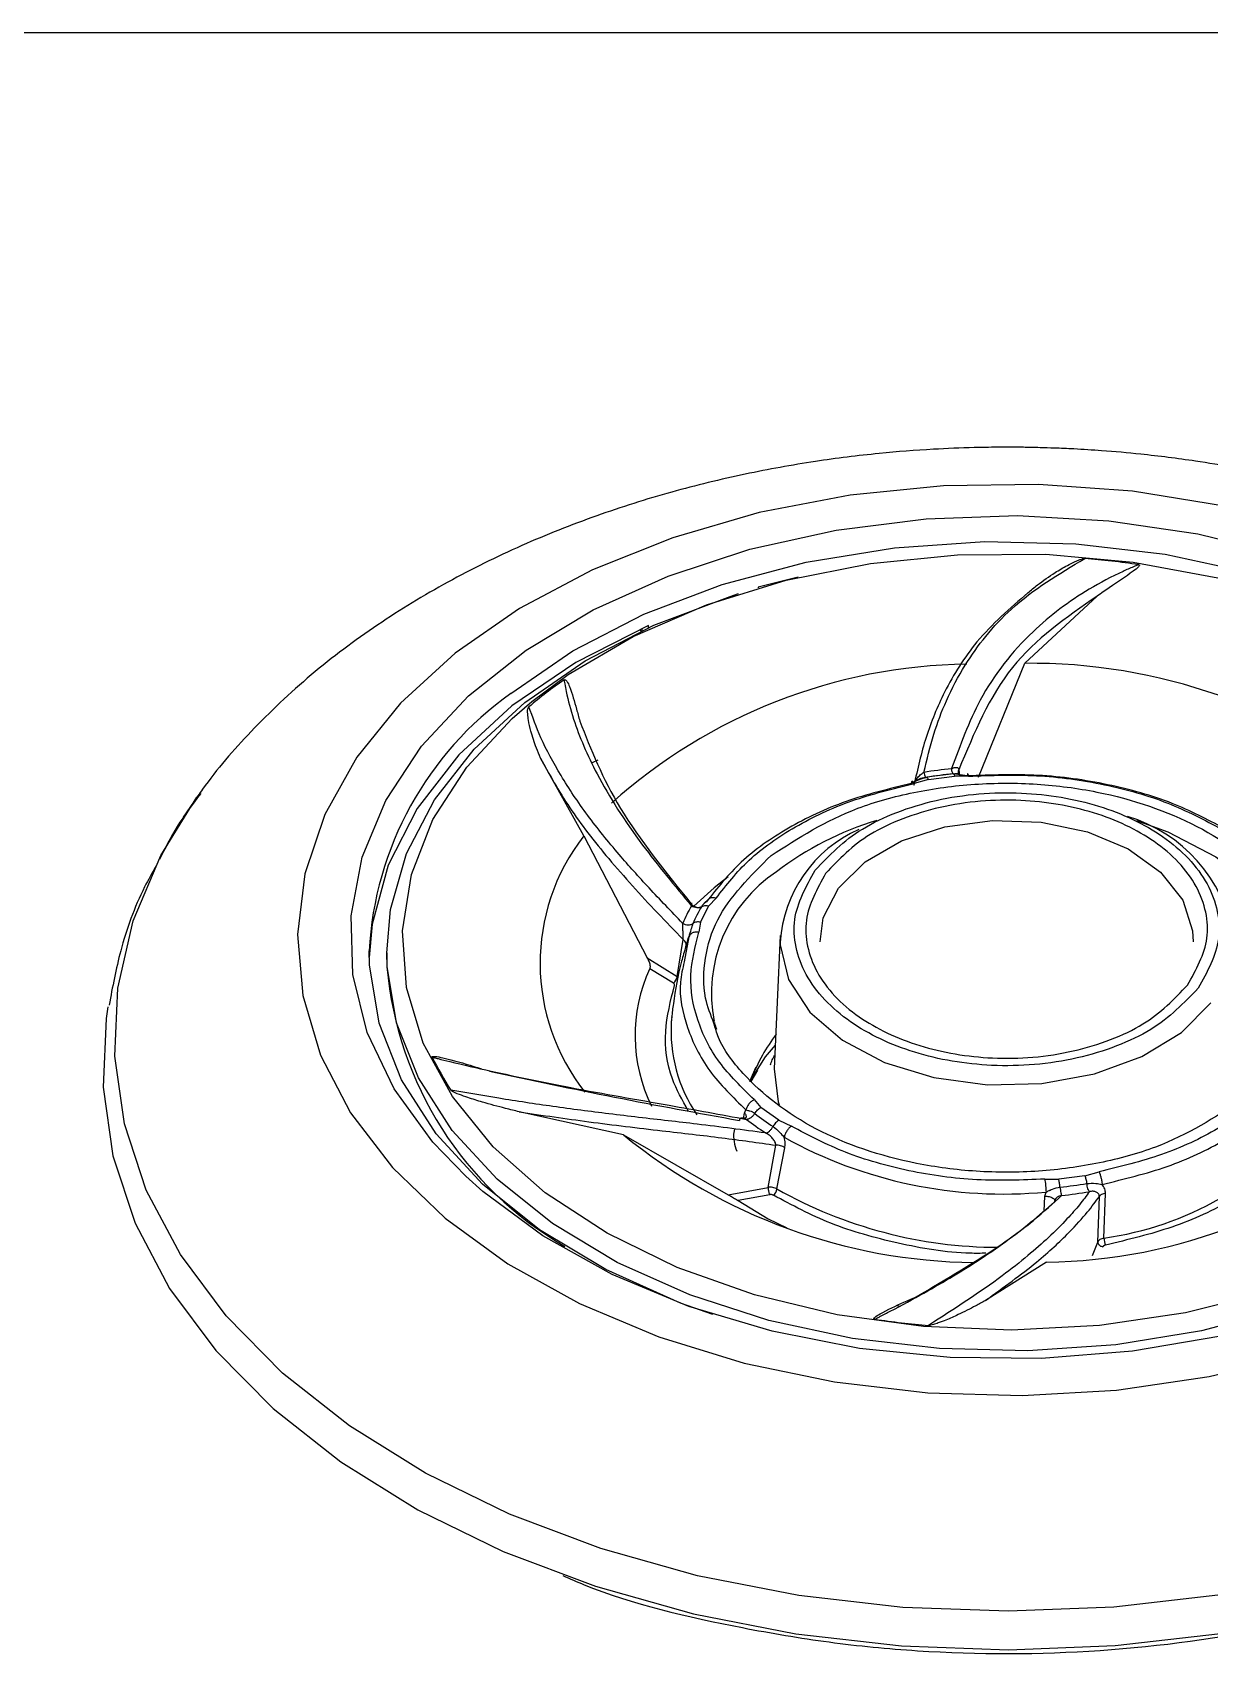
# Model space of a CAD drawing. Header units: inches. Extents: x 0 to 84, y -22 to 124.
# Drawn here: x 42.853 to 44.154, y 38.037 to 39.831 of the extents above; entities that cross this region are included whole.
import ezdxf

# ---------------------------------------------------------------- set-up
doc = ezdxf.new("R2010")
doc.units = ezdxf.units.IN
doc.header["$MEASUREMENT"] = 0
doc.layers.add('1', color=4, linetype='Continuous')
doc.layers.add('BDIM_CYAN', color=4, linetype='Continuous')

# ---------------------------------------------------------------- blocks, each defined once
blk = doc.blocks.new('2020 RELAY')
at = {"layer": '1', "color": 3, "linetype": 'Continuous', "lineweight": 25}
blk.add_line((40.5311, 39.3306), (54.9875, 39.3306), dxfattribs=at)
at = {"layer": 'BDIM_CYAN'}
for p, q in [((43.6993, 38.7282), (43.655, 38.7173)), ((43.655, 38.7173), (43.655, 38.7166)), ((43.6624, 38.7187), (43.662, 38.7192)), ((44.0296, 38.7072), (43.9497, 38.6331)), ((43.5339, 38.6724), (43.5339, 38.6749)), ((43.5239, 38.6705), (43.5256, 38.6686)), ((43.5264, 38.6716), (43.5264, 38.6689)), ((43.8985, 38.5071), (43.9497, 38.6331)), ((43.4621, 38.4422), (43.4143, 38.5282)), ((43.4777, 38.5258), (43.4714, 38.5228)), ((43.8768, 38.5153), (43.8774, 38.5087)), ((43.8433, 38.5044), (43.8275, 38.4999)), ((43.8713, 38.5109), (43.8415, 38.5069)), ((43.8433, 38.5044), (43.8722, 38.5083)), ((43.8862, 38.5085), (43.8707, 38.5108)), ((43.8876, 38.5081), (43.8722, 38.5083)), ((43.0356, 38.4863), (43.0192, 38.4628)), ((43.4621, 38.4422), (43.5323, 38.3072)), ((43.5999, 38.3721), (43.595, 38.3672)), ((43.6085, 38.3732), (43.6005, 38.3648)), ((43.5913, 38.3467), (43.6005, 38.3648)), ((43.5913, 38.3467), (43.5895, 38.3357)), ((43.5653, 38.2866), (43.5721, 38.3275)), ((43.5783, 38.3305), (43.5732, 38.3028)), ((43.5771, 38.3269), (43.5751, 38.3198)), ((43.6793, 38.332), (43.6725, 38.1845)), ((43.2446, 38.313), (43.2446, 38.2971)), ((43.5323, 38.3072), (43.5653, 38.2866)), ((43.5613, 38.2792), (43.5351, 38.2953)), ((43.5596, 38.2435), (43.559, 38.2377)), ((43.6473, 38.1706), (43.6547, 38.1829)), ((43.5062, 38.1115), (43.3909, 38.137)), ((43.6386, 38.1298), (43.6398, 38.1357)), ((43.6398, 38.1357), (43.6415, 38.1391)), ((43.6506, 38.1505), (43.6581, 38.1418)), ((43.6778, 38.1277), (43.6581, 38.1418)), ((43.6778, 38.1277), (43.6917, 38.1212)), ((43.5062, 38.1115), (43.6217, 38.0454)), ((43.666, 38.0535), (43.6746, 38.1001)), ((43.6758, 38.0517), (43.6844, 38.0972)), ((44.0161, 38.0663), (43.9872, 38.0624)), ((44.0161, 38.0663), (44.0318, 38.0708)), ((43.6217, 38.0454), (43.666, 38.0535)), ((43.6678, 38.0454), (43.633, 38.0388)), ((43.9718, 38.0626), (43.9872, 38.0624)), ((43.972, 38.0438), (43.9732, 38.0483)), ((44.0372, 37.9974), (44.0389, 38.0467)), ((43.971, 38.0273), (43.972, 38.0438)), ((44.0304, 37.993), (44.0322, 38.0435)), ((44.0245, 37.978), (44.0304, 37.993)), ((43.9738, 37.9707), (43.9062, 37.9284)), ((43.8087, 37.9228), (43.8116, 37.9222))]:
    blk.add_line(p, q, dxfattribs=at)
at = {"layer": 'BDIM_CYAN', "flags": 128}
for points in [[(43.3199, 38.6441), (43.2596, 38.589), (43.2114, 38.5293), (43.1759, 38.4659), (43.1539, 38.4001), (43.1457, 38.333), (43.1515, 38.2657), (43.1712, 38.1996), (43.2044, 38.1358), (43.2506, 38.0754), (43.3089, 38.0194), (43.3783, 37.969), (43.4575, 37.9249), (43.5451, 37.8881), (43.6396, 37.859), (43.7393, 37.8384), (43.8424, 37.8264), (43.947, 37.8234), (44.0513, 37.8294), (44.1535, 37.8442), (44.2516, 37.8677)], [(44.1704, 38.8069), (44.0688, 38.8232), (43.9648, 38.8307), (43.86, 38.8292), (43.7566, 38.8188), (43.6562, 38.7996), (43.5607, 38.7719), (43.4718, 38.7364), (43.391, 38.6935), (43.3199, 38.6441)], [(43.3317, 38.0658), (43.2954, 38.1034), (43.2525, 38.1624), (43.2228, 38.2246), (43.2069, 38.2889), (43.2051, 38.3539), (43.2173, 38.4185), (43.2434, 38.4814), (43.2829, 38.5413), (43.3349, 38.5971), (43.3986, 38.6477), (43.4725, 38.6921), (43.5554, 38.7295), (43.6456, 38.7591), (43.7412, 38.7803), (43.8406, 38.7928), (43.9417, 38.7963), (44.0425, 38.7907), (44.1412, 38.7761), (44.2357, 38.7528)], [(43.3816, 38.5996), (43.4502, 38.6469), (43.5286, 38.6874), (43.6152, 38.7202), (43.7081, 38.7449), (43.8056, 38.7608), (43.9056, 38.7676), (44.006, 38.7652), (44.105, 38.7536), (44.2003, 38.7331), (44.2902, 38.7041), (44.3727, 38.6672), (44.4462, 38.6231), (44.5091, 38.5727), (44.5603, 38.5171), (44.5987, 38.4573), (44.6234, 38.3947), (44.634, 38.3304), (44.6344, 38.3148)], [(43.4047, 38.5908), (43.4448, 38.6206), (43.5169, 38.6628), (43.5978, 38.6978), (43.6858, 38.7249), (43.779, 38.7435), (43.8754, 38.7531), (43.973, 38.7536), (44.0696, 38.745), (44.1632, 38.7275), (44.2519, 38.7013), (44.3337, 38.6671), (44.4069, 38.6257), (44.4494, 38.595)], [(43.2446, 38.3129), (43.2487, 38.3607), (43.2662, 38.4225), (43.2972, 38.4821), (43.341, 38.5382), (43.3969, 38.5898), (43.4636, 38.6357), (43.5398, 38.6751), (43.6239, 38.707), (43.6332, 38.71)], [(43.5339, 38.6749), (43.4533, 38.6339), (43.3828, 38.5858), (43.3239, 38.5316), (43.278, 38.4725), (43.2459, 38.4097), (43.2284, 38.3446), (43.225, 38.3075)], [(44.4468, 38.053), (44.3797, 38.0075), (44.303, 37.9688), (44.2183, 37.9376), (44.1275, 37.9148), (44.0324, 37.9006), (43.9352, 37.8955), (43.8378, 37.8996), (43.7425, 37.9127), (43.6511, 37.9346), (43.5656, 37.9649), (43.4879, 38.0028), (43.4196, 38.0476), (43.3622, 38.0983), (43.3169, 38.1538), (43.2846, 38.213), (43.2661, 38.2745), (43.2617, 38.3372), (43.2716, 38.3996), (43.2955, 38.4604), (43.3329, 38.5183), (43.383, 38.5721), (43.4047, 38.5908)], [(44.1632, 37.6027), (44.0482, 37.5893), (43.9316, 37.5847), (43.8149, 37.589), (43.6998, 37.6021), (43.588, 37.6239), (43.4809, 37.6541), (43.3802, 37.6922), (43.2871, 37.7376), (43.2031, 37.7899), (43.1293, 37.8481), (43.0668, 37.9115), (43.0163, 37.9793), (42.9786, 38.0504), (42.9544, 38.1239), (42.9438, 38.1987), (42.947, 38.2738), (42.964, 38.3481), (42.9946, 38.4206), (43.0343, 38.4848)], [(43.7438, 38.3845), (43.7732, 38.4134), (43.8133, 38.4365), (43.8613, 38.4522), (43.914, 38.4593), (43.9678, 38.4574), (44.0189, 38.4466), (44.064, 38.4277), (44.0999, 38.4019), (44.1243, 38.371), (44.1353, 38.3372), (44.1359, 38.3251)], [(44.0732, 38.4593), (44.1077, 38.4468), (44.1609, 38.4191), (44.204, 38.385), (44.2351, 38.3458), (44.2529, 38.3033), (44.2565, 38.2594), (44.2527, 38.2366)], [(43.622, 38.3967), (43.6064, 38.3847), (43.584, 38.3645)], [(43.7235, 38.3251), (43.727, 38.3516), (43.7438, 38.3845)], [(43.6047, 37.9129), (43.5692, 37.9256), (43.4867, 37.9626), (43.4132, 38.0067), (43.3502, 38.0571), (43.299, 38.1127), (43.2607, 38.1725), (43.236, 38.2351), (43.2254, 38.2994), (43.225, 38.3149)], [(43.6792, 38.3246), (43.6793, 38.3216), (43.6887, 38.2832), (43.7121, 38.2474), (43.7482, 38.2163), (43.7948, 38.1916), (43.8493, 38.1748), (43.9084, 38.1669), (43.9687, 38.1682), (44.0268, 38.1789), (44.0793, 38.1981), (44.123, 38.2249), (44.1555, 38.2576)], [(44.6147, 38.3131), (44.6107, 38.2653), (44.5932, 38.2035), (44.5622, 38.1439), (44.5183, 38.0878), (44.4624, 38.0362), (44.3957, 37.9903), (44.3195, 37.9509), (44.2354, 37.9189), (44.1451, 37.895), (44.0503, 37.8795), (43.9531, 37.8729), (43.8555, 37.8753), (43.7593, 37.8865), (43.6666, 37.9064), (43.5793, 37.9346), (43.4991, 37.9705), (43.4276, 38.0134), (43.3664, 38.0624), (43.3166, 38.1165), (43.2794, 38.1745), (43.2553, 38.2354), (43.245, 38.2979), (43.2446, 38.3129)], [(42.9362, 38.2532), (42.9343, 38.2402), (42.931, 38.1641), (42.9417, 38.0883), (42.9663, 38.0139), (43.0044, 37.9418), (43.0556, 37.8732), (43.1189, 37.8089), (43.1937, 37.7499), (43.2788, 37.697), (43.3731, 37.651), (43.4751, 37.6124), (43.5835, 37.5819), (43.6968, 37.5598), (43.8134, 37.5465), (43.9316, 37.5421), (44.0497, 37.5467), (44.1662, 37.5603)], [(43.6737, 38.2107), (43.6628, 38.1979), (43.6457, 38.171)], [(43.6457, 38.1704), (43.6461, 38.1715), (43.6528, 38.1869)], [(43.6725, 38.1845), (43.6772, 38.1481), (43.6782, 38.1448)], [(44.4545, 38.0079), (44.425, 37.9891), (44.3464, 37.9481), (44.2597, 37.9146), (44.1665, 37.8891), (44.0688, 37.8722), (43.9683, 37.8642), (43.8671, 37.8653), (43.7671, 37.8754), (43.6703, 37.8944), (43.5785, 37.9218), (43.4935, 37.9572), (43.4171, 37.9998), (43.3506, 38.0489), (43.3317, 38.0658)], [(43.633, 38.0388), (43.6662, 38.0188), (43.6865, 38.0086)]]:
    blk.add_lwpolyline(points, dxfattribs=at)
at = {"layer": 'BDIM_CYAN'}
for centre, radius, start, end in [((43.9317, 37.7454), 1.007, 81.7908, 85.198), ((43.8947, 38.0304), 0.6018, 90.8641, 131.8872), ((43.9562, 38.0065), 0.6265, 50.6869, 90.594), ((43.7548, 38.1631), 0.5502, 124.8457, 129.9438), ((43.5975, 38.2954), 0.3731, 125.3631, 177.0099), ((43.9278, 37.9621), 0.5575, 96.0758, 99.2497), ((43.9279, 37.9739), 0.54, 96.0757, 99.2497), ((43.8901, 38.1194), 0.3554, 106.9963, 127.211), ((44.016, 38.3039), 0.1665, 9.7353, 73.4885), ((43.6439, 38.3013), 0.23, 142.2349, 218.3044), ((43.8265, 38.3146), 0.1476, 114.1201, 176.1009), ((43.7643, 38.2685), 0.1609, 123.649, 191.2929), ((43.7425, 38.2703), 0.1868, 149.65, 156.2311), ((43.5899, 38.3754), 0.0124, 226.6497, 275.3664), ((43.7484, 38.2723), 0.1809, 149.65, 156.2311), ((43.6402, 38.332), 0.3972, 185.0454, 239.9725), ((43.6958, 38.2215), 0.1769, 155.3335, 206.2641), ((43.5552, 38.2872), 0.0101, 307.3819, 356.287), ((43.7247, 38.2269), 0.1661, 176.2586, 214.1453), ((43.6056, 38.3489), 0.3459, 205.9659, 212.9138), ((43.8422, 38.3797), 0.3103, 232.0118, 236.6041), ((43.8394, 38.3812), 0.3204, 232.0118, 236.6041), ((43.9647, 38.5724), 0.6018, 270.8641, 311.8872), ((43.9864, 38.3567), 0.3629, 278.0409, 321.1115), ((43.9009, 38.5924), 0.6221, 230.6228, 269.2994), ((43.926, 38.5448), 0.4987, 240.9449, 275.4239), ((43.6658, 38.0529), 0.01, 306.2397, 353.1741), ((43.9218, 38.4889), 0.5017, 240.6303, 269.8451), ((43.9315, 38.5907), 0.54, 276.0757, 279.2497), ((43.9315, 38.5989), 0.5575, 276.0758, 279.2497), ((44.0595, 37.9982), 0.0223, 182.1591, 202.64), ((43.9276, 38.9043), 1.007, 261.7908, 265.198)]:
    blk.add_arc(centre, radius, start, end, dxfattribs=at)
for points, knots in [([(43.9297, 38.8719), (43.9262, 38.8719), (43.9142, 38.8719), (43.8872, 38.8714), (43.8437, 38.8697), (43.785, 38.8651), (43.7154, 38.8564), (43.6386, 38.8425), (43.5576, 38.8228), (43.4748, 38.7966), (43.3918, 38.7636), (43.3106, 38.7235), (43.2323, 38.6758), (43.159, 38.6208), (43.0941, 38.5593), (43.0545, 38.5136), (43.0373, 38.4888), (43.0356, 38.4863)], [0, 0, 0, 0, 0.00958, 0.0332226, 0.074993, 0.1305625, 0.1967934, 0.2705961, 0.349877, 0.4331513, 0.5199221, 0.6103535, 0.7024394, 0.7984501, 0.8966915, 0.9895439, 1, 1, 1, 1]), ([(44.8233, 38.4852), (44.8127, 38.5), (44.7859, 38.5374), (44.732, 38.5922), (44.6633, 38.6501), (44.586, 38.7022), (44.501, 38.7484), (44.4103, 38.7875), (44.3174, 38.8186), (44.2265, 38.8415), (44.1469, 38.8559), (44.0839, 38.8639), (44.0389, 38.8679), (44.007, 38.8699), (43.9844, 38.8709), (43.9684, 38.8714), (43.957, 38.8717), (43.949, 38.8718), (43.9434, 38.8719), (43.9372, 38.8719), (43.9328, 38.8719), (43.9297, 38.8719)], [0, 0, 0, 0, 0.06191, 0.156842, 0.250113, 0.345909, 0.443522, 0.540165, 0.635517, 0.725691, 0.80583, 0.862631, 0.902841, 0.93129, 0.951412, 0.965642, 0.975705, 0.98282, 0.987852, 0.99141, 1, 1, 1, 1]), ([(43.8382, 38.5124), (43.8416, 38.5267), (43.8481, 38.5542), (43.8633, 38.5939), (43.8823, 38.6302), (43.9065, 38.664), (43.947, 38.7077), (43.9875, 38.7319), (44.016, 38.7489)], [0, 0, 0, 0, 0.135552, 0.260798, 0.405842, 0.535564, 0.673856, 1, 1, 1, 1]), ([(43.9531, 38.7108), (43.9566, 38.7138), (43.9662, 38.7218), (43.9807, 38.732), (43.9949, 38.7404), (44.0041, 38.745), (44.0098, 38.7474), (44.0132, 38.7485), (44.015, 38.7489), (44.0158, 38.7489), (44.016, 38.7489)], [0, 0, 0, 0, 0.191797, 0.519572, 0.729704, 0.856737, 0.930022, 0.970712, 0.992634, 1, 1, 1, 1]), ([(44.0755, 38.7421), (44.0748, 38.7418), (44.0729, 38.741), (44.0671, 38.7386), (44.0492, 38.7307), (44.0097, 38.7099), (43.9522, 38.6666), (43.8991, 38.5999), (43.8783, 38.5425), (43.8688, 38.5165)], [0, 0, 0, 0, 0.007325, 0.019566, 0.058651, 0.192116, 0.441769, 0.746986, 1, 1, 1, 1]), ([(44.0755, 38.7421), (44.0756, 38.7421), (44.0759, 38.7421), (44.0762, 38.7419), (44.0764, 38.7417), (44.0764, 38.7414), (44.0763, 38.7407), (44.0743, 38.7383), (44.0634, 38.7301), (44.0476, 38.7197), (44.0342, 38.7104), (44.0296, 38.7072)], [0, 0, 0, 0, 0.005501, 0.011055, 0.016084, 0.02158, 0.030977, 0.060324, 0.195274, 0.730604, 1, 1, 1, 1]), ([(43.9531, 38.7108), (43.9333, 38.6937), (43.8969, 38.6623), (43.8618, 38.606), (43.8394, 38.5523), (43.8312, 38.5161), (43.8272, 38.4982)], [0, 0, 0, 0, 0.317509, 0.583481, 0.794833, 1, 1, 1, 1]), ([(44.0296, 38.7072), (43.9956, 38.6836), (43.9269, 38.6359), (43.8936, 38.5558), (43.8768, 38.5153)], [0, 0, 0, 0, 0.495173, 1, 1, 1, 1]), ([(43.4404, 38.6147), (43.4405, 38.6147), (43.4407, 38.6149), (43.441, 38.6149), (43.4414, 38.6149), (43.4418, 38.6148), (43.4426, 38.6143), (43.4446, 38.6119), (43.449, 38.6013), (43.4531, 38.5865), (43.4566, 38.5735), (43.4578, 38.5691)], [0, 0, 0, 0, 0.0054864, 0.0110267, 0.0160424, 0.0215241, 0.0308969, 0.0601677, 0.194769, 0.7287144, 1, 1, 1, 1]), ([(43.4404, 38.6147), (43.4405, 38.6142), (43.4407, 38.6127), (43.4415, 38.6084), (43.4441, 38.5948), (43.4527, 38.5626), (43.4765, 38.5068), (43.5213, 38.437), (43.5626, 38.3872), (43.5813, 38.3646)], [0, 0, 0, 0, 0.007324, 0.019564, 0.058649, 0.192116, 0.441769, 0.746986, 1, 1, 1, 1]), ([(43.4143, 38.5282), (43.4128, 38.5319), (43.4085, 38.5419), (43.4041, 38.5558), (43.4011, 38.5685), (43.4004, 38.577), (43.3996, 38.5824), (43.4013, 38.5847), (43.4015, 38.585)], [0, 0, 0, 0, 0.191782, 0.518998, 0.728969, 0.85611, 0.98384, 1, 1, 1, 1]), ([(43.5715, 38.3455), (43.559, 38.3586), (43.5344, 38.3841), (43.4987, 38.4239), (43.4651, 38.4656), (43.436, 38.5089), (43.4145, 38.5492), (43.4056, 38.5736), (43.4015, 38.585)], [0, 0, 0, 0, 0.154219, 0.301464, 0.47799, 0.661716, 0.843633, 1, 1, 1, 1]), ([(43.4578, 38.5691), (43.4702, 38.5375), (43.4953, 38.4736), (43.5525, 38.4024), (43.5814, 38.3664)], [0, 0, 0, 0, 0.4948685, 1, 1, 1, 1]), ([(43.4143, 38.5282), (43.4243, 38.5101), (43.4441, 38.4741), (43.4815, 38.4261), (43.5156, 38.3871), (43.5433, 38.3572), (43.5626, 38.3374), (43.5721, 38.3275)], [0, 0, 0, 0, 0.284599, 0.565427, 0.713522, 0.857932, 1, 1, 1, 1]), ([(43.8272, 38.4982), (43.8272, 38.4988), (43.8274, 38.5), (43.8284, 38.5026), (43.8306, 38.506), (43.8341, 38.5097), (43.8368, 38.5115), (43.8382, 38.5124)], [0, 0, 0, 0, 0.111469, 0.230184, 0.482261, 0.743373, 1, 1, 1, 1]), ([(43.8688, 38.5165), (43.8698, 38.5169), (43.8717, 38.5178), (43.874, 38.518), (43.8754, 38.5177), (43.8762, 38.5171), (43.8767, 38.5163), (43.8768, 38.5156), (43.8768, 38.5153)], [0, 0, 0, 0, 0.277554, 0.532524, 0.651828, 0.767234, 0.882133, 1, 1, 1, 1]), ([(43.8707, 38.5108), (43.8706, 38.5108), (43.8703, 38.5107), (43.8698, 38.5119), (43.8693, 38.5139), (43.8689, 38.5157), (43.8688, 38.5165)], [0, 0, 0, 0, 0.266689, 0.531115, 0.778754, 1, 1, 1, 1]), ([(43.8773, 38.5098), (43.8773, 38.5098), (43.8768, 38.5103), (43.8765, 38.5116), (43.8763, 38.5135), (43.8767, 38.5147), (43.8768, 38.5153)], [0, 0, 0, 0, 0.002645, 0.361145, 0.695682, 1, 1, 1, 1]), ([(43.8242, 38.5), (43.7996, 38.4941), (43.7505, 38.4822), (43.6869, 38.4519), (43.6333, 38.4144), (43.6097, 38.3843), (43.5979, 38.3692)], [0, 0, 0, 0, 0.25, 0.5, 0.75, 1, 1, 1, 1]), ([(43.6085, 38.3732), (43.6198, 38.3877), (43.6425, 38.4169), (43.6946, 38.4533), (43.7565, 38.4827), (43.804, 38.4942), (43.8275, 38.4999)], [0, 0, 0, 0, 0.247011, 0.5, 0.752989, 1, 1, 1, 1]), ([(43.6694, 38.4205), (43.6994, 38.4398), (43.7454, 38.4694), (43.8268, 38.4915), (43.8941, 38.5008), (43.9631, 38.5008), (44.0491, 38.4896), (44.1451, 38.4567), (44.2153, 38.4032), (44.2505, 38.3515), (44.2649, 38.3081), (44.2648, 38.2639), (44.2483, 38.2081), (44.2129, 38.173), (44.1899, 38.1501)], [0, 0, 0, 0, 0.119728, 0.18418, 0.25, 0.31582, 0.380272, 0.5, 0.619728, 0.68418, 0.75, 0.81582, 0.880272, 1, 1, 1, 1]), ([(43.8411, 38.5068), (43.8377, 38.5059), (43.8319, 38.5041), (43.8265, 38.5012), (43.8242, 38.5)], [0, 0, 0, 0, 0.571403, 1, 1, 1, 1]), ([(43.8285, 38.5025), (43.8291, 38.503), (43.8303, 38.504), (43.8332, 38.5053), (43.8366, 38.5064), (43.8392, 38.5068), (43.8405, 38.507)], [0, 0, 0, 0, 0.2330076, 0.4808996, 0.7379576, 1, 1, 1, 1]), ([(43.871, 38.5108), (43.8719, 38.5109), (43.8738, 38.5112), (43.8756, 38.5113), (43.8767, 38.5113), (43.8769, 38.5106), (43.877, 38.5103)], [0, 0, 0, 0, 0.280426, 0.567831, 0.799762, 1, 1, 1, 1]), ([(44.1699, 38.4506), (44.1514, 38.4603), (44.1126, 38.4807), (44.042, 38.5003), (43.9648, 38.5114), (43.9124, 38.5094), (43.8862, 38.5084)], [0, 0, 0, 0, 0.232978, 0.488652, 0.744326, 1, 1, 1, 1]), ([(43.8876, 38.5081), (43.9126, 38.509), (43.9633, 38.5109), (44.0385, 38.5002), (44.1091, 38.4805), (44.1483, 38.4597), (44.1677, 38.4495)], [0, 0, 0, 0, 0.247011, 0.5, 0.752989, 1, 1, 1, 1]), ([(43.0387, 38.4889), (43.0296, 38.477), (43.0118, 38.4537), (42.9992, 38.4283), (42.993, 38.4159)], [0, 0, 0, 0, 0.5120505, 1, 1, 1, 1]), ([(43.718, 38.4043), (43.7336, 38.4205), (43.7576, 38.4455), (43.8077, 38.469), (43.8513, 38.4824), (43.8984, 38.4896), (43.9599, 38.4908), (44.0338, 38.4783), (44.0951, 38.4491), (44.1321, 38.4174), (44.1528, 38.3893), (44.1639, 38.3591), (44.1666, 38.3193), (44.1513, 38.2916), (44.1413, 38.2736)], [0, 0, 0, 0, 0.119728, 0.18418, 0.25, 0.31582, 0.380272, 0.5, 0.619728, 0.68418, 0.75, 0.81582, 0.880272, 1, 1, 1, 1]), ([(44.1298, 38.2772), (44.1392, 38.2942), (44.1537, 38.3204), (44.1511, 38.358), (44.1406, 38.3866), (44.1211, 38.4132), (44.0861, 38.4431), (44.0281, 38.4707), (43.9583, 38.4825), (43.9001, 38.4814), (43.8556, 38.4745), (43.8144, 38.4619), (43.767, 38.4397), (43.7443, 38.4161), (43.7296, 38.4007)], [0, 0, 0, 0, 0.119728, 0.18418, 0.25, 0.31582, 0.380272, 0.5, 0.619728, 0.68418, 0.75, 0.81582, 0.880272, 1, 1, 1, 1]), ([(42.9893, 38.409), (42.985, 38.4013), (42.9682, 38.3712), (42.9497, 38.3196), (42.9412, 38.2751), (42.9374, 38.255)], [0, 0, 0, 0, 0.160366, 0.621498, 1, 1, 1, 1]), ([(43.606, 38.235), (43.6025, 38.2441), (43.5934, 38.2677), (43.5949, 38.3068), (43.6109, 38.3625), (43.6464, 38.3977), (43.6694, 38.4205)], [0, 0, 0, 0, 0.143967, 0.369342, 0.590034, 1, 1, 1, 1]), ([(44.1413, 38.2736), (44.1257, 38.2574), (44.1017, 38.2324), (44.0516, 38.2089), (44.0081, 38.1955), (43.961, 38.1883), (43.8994, 38.1871), (43.8256, 38.1996), (43.7642, 38.2288), (43.7272, 38.2605), (43.7065, 38.2886), (43.6955, 38.3188), (43.6927, 38.3586), (43.7081, 38.3863), (43.718, 38.4043)], [0, 0, 0, 0, 0.119728, 0.18418, 0.25, 0.31582, 0.380272, 0.5, 0.619728, 0.68418, 0.75, 0.81582, 0.880272, 1, 1, 1, 1]), ([(43.7296, 38.4007), (43.7202, 38.3837), (43.7057, 38.3575), (43.7083, 38.3199), (43.7187, 38.2913), (43.7383, 38.2647), (43.7733, 38.2348), (43.8313, 38.2072), (43.9011, 38.1954), (43.9593, 38.1965), (44.0038, 38.2034), (44.045, 38.216), (44.0923, 38.2382), (44.115, 38.2618), (44.1298, 38.2772)], [0, 0, 0, 0, 0.119728, 0.18418, 0.25, 0.31582, 0.380272, 0.5, 0.619728, 0.68418, 0.75, 0.81582, 0.880272, 1, 1, 1, 1]), ([(43.5813, 38.3646), (43.5813, 38.3654), (43.5814, 38.367), (43.5814, 38.3681), (43.5814, 38.3683), (43.5814, 38.368), (43.5814, 38.3674), (43.5814, 38.3667), (43.5814, 38.3664)], [0, 0, 0, 0, 0.27767, 0.532627, 0.651875, 0.767289, 0.882123, 1, 1, 1, 1]), ([(43.5979, 38.3692), (43.5972, 38.3687), (43.596, 38.368), (43.5941, 38.3665), (43.5929, 38.3647), (43.5923, 38.3637)], [0, 0, 0, 0, 0.40286, 0.687897, 1, 1, 1, 1]), ([(43.5721, 38.3275), (43.5721, 38.3281), (43.5721, 38.3293), (43.5721, 38.3323), (43.5719, 38.3365), (43.5718, 38.3414), (43.5716, 38.3442), (43.5715, 38.3455)], [0, 0, 0, 0, 0.111418, 0.230072, 0.482003, 0.743082, 1, 1, 1, 1]), ([(43.5828, 38.3452), (43.5821, 38.3431), (43.5805, 38.3387), (43.5791, 38.3332), (43.5783, 38.3305)], [0, 0, 0, 0, 0.490746, 1, 1, 1, 1]), ([(43.6506, 38.1505), (43.6368, 38.164), (43.6089, 38.1912), (43.5858, 38.2384), (43.5771, 38.2876), (43.5854, 38.3198), (43.5895, 38.3357)], [0, 0, 0, 0, 0.247011, 0.5, 0.752989, 1, 1, 1, 1]), ([(43.5751, 38.3198), (43.5734, 38.3144), (43.5672, 38.2936), (43.5624, 38.2671), (43.5599, 38.2465), (43.5593, 38.2414)], [0, 0, 0, 0, 0.208858, 0.805553, 1, 1, 1, 1]), ([(43.5751, 38.3199), (43.5753, 38.3205), (43.5755, 38.3218), (43.5751, 38.3238), (43.574, 38.3258), (43.5727, 38.3269), (43.5721, 38.3275)], [0, 0, 0, 0, 0.245337, 0.5, 0.754663, 1, 1, 1, 1]), ([(43.5751, 38.3199), (43.5755, 38.3213), (43.5763, 38.3243), (43.5776, 38.3283), (43.5783, 38.3305)], [0, 0, 0, 0, 0.459104, 1, 1, 1, 1]), ([(43.5323, 38.3072), (43.533, 38.3057), (43.5346, 38.3028), (43.5355, 38.2989), (43.5355, 38.2964), (43.5352, 38.2956), (43.5351, 38.2953)], [0, 0, 0, 0, 0.355626, 0.722655, 0.915821, 1, 1, 1, 1]), ([(43.5732, 38.3028), (43.5715, 38.2954), (43.566, 38.2713), (43.5749, 38.23), (43.5981, 38.1814), (43.627, 38.1532), (43.6415, 38.1391)], [0, 0, 0, 0, 0.129854, 0.419903, 0.709951, 1, 1, 1, 1]), ([(43.5626, 38.2768), (43.5626, 38.277), (43.5627, 38.2774), (43.5625, 38.2781), (43.5621, 38.2788), (43.5616, 38.2791), (43.5613, 38.2792)], [0, 0, 0, 0, 0.25131, 0.505605, 0.751254, 1, 1, 1, 1]), ([(43.5777, 38.1381), (43.5712, 38.1498), (43.5554, 38.178), (43.5494, 38.2256), (43.5582, 38.2599), (43.5626, 38.2768)], [0, 0, 0, 0, 0.263653, 0.636103, 1, 1, 1, 1]), ([(44.1899, 38.1501), (44.16, 38.1309), (44.1139, 38.1013), (44.0325, 38.0792), (43.9653, 38.0699), (43.8962, 38.0698), (43.8103, 38.0811), (43.7139, 38.1139), (43.6451, 38.1676), (43.6132, 38.2102), (43.6076, 38.2297), (43.606, 38.235)], [0, 0, 0, 0, 0.169119, 0.260158, 0.35313, 0.446101, 0.537141, 0.706259, 0.875378, 0.966417, 1, 1, 1, 1]), ([(43.6094, 38.2282), (43.6085, 38.2307), (43.607, 38.2349), (43.6069, 38.2355), (43.6068, 38.2358)], [0, 0, 0, 0, 0.582184, 1, 1, 1, 1]), ([(43.6749, 38.223), (43.6696, 38.2154), (43.6585, 38.1997), (43.6509, 38.182), (43.647, 38.173)], [0, 0, 0, 0, 0.484895, 1, 1, 1, 1]), ([(43.2946, 38.1974), (43.2946, 38.1975), (43.2945, 38.1977), (43.2945, 38.1979), (43.2947, 38.1981), (43.2951, 38.1982), (43.296, 38.1984), (43.3, 38.1982), (43.3152, 38.1949), (43.3322, 38.1899), (43.3462, 38.1855), (43.349, 38.1846)], [0, 0, 0, 0, 0.006388, 0.012838, 0.018678, 0.02506, 0.035973, 0.070053, 0.226769, 0.84844, 1, 1, 1, 1]), ([(43.2946, 38.1974), (43.2954, 38.1972), (43.2976, 38.1967), (43.304, 38.1951), (43.3246, 38.1901), (43.3727, 38.1789), (43.454, 38.1621), (43.5519, 38.1453), (43.614, 38.1339), (43.6422, 38.1287)], [0, 0, 0, 0, 0.007325, 0.019566, 0.05865, 0.192116, 0.441769, 0.746986, 1, 1, 1, 1]), ([(43.6687, 38.1889), (43.6692, 38.1907), (43.6702, 38.1941), (43.6723, 38.1979), (43.6732, 38.1998)], [0, 0, 0, 0, 0.5245059, 1, 1, 1, 1]), ([(44.2508, 38.1974), (44.2396, 38.183), (44.2168, 38.1538), (44.1648, 38.1173), (44.1029, 38.0879), (44.0553, 38.0764), (44.0318, 38.0708)], [0, 0, 0, 0, 0.247011, 0.5, 0.752989, 1, 1, 1, 1]), ([(43.3578, 38.1818), (43.4042, 38.172), (43.4981, 38.1523), (43.5885, 38.1358), (43.6342, 38.1275)], [0, 0, 0, 0, 0.495173, 1, 1, 1, 1]), ([(44.0352, 38.0568), (44.0597, 38.0627), (44.1089, 38.0746), (44.1725, 38.1049), (44.2261, 38.1423), (44.2496, 38.1725), (44.2614, 38.1876)], [0, 0, 0, 0, 0.25, 0.5, 0.75, 1, 1, 1, 1]), ([(43.3909, 38.137), (43.3858, 38.1383), (43.3721, 38.1416), (43.3531, 38.1468), (43.336, 38.152), (43.3248, 38.1561), (43.3176, 38.1585), (43.3154, 38.1607), (43.3152, 38.1609)], [0, 0, 0, 0, 0.191797, 0.519052, 0.729035, 0.856173, 0.983899, 1, 1, 1, 1]), ([(43.663, 38.1137), (43.6383, 38.117), (43.6035, 38.1216), (43.5555, 38.1271), (43.523, 38.1308), (43.4805, 38.1359), (43.4285, 38.1427), (43.3698, 38.1515), (43.3328, 38.1579), (43.3152, 38.1609)], [0, 0, 0, 0, 0.229238, 0.322198, 0.414546, 0.50635, 0.67863, 0.847274, 1, 1, 1, 1]), ([(43.3909, 38.137), (43.4165, 38.1332), (43.4692, 38.1255), (43.5451, 38.1164), (43.6149, 38.1086), (43.655, 38.1029), (43.6746, 38.1001)], [0, 0, 0, 0, 0.262316, 0.539411, 0.773759, 1, 1, 1, 1]), ([(43.6398, 38.1357), (43.6402, 38.1353), (43.641, 38.1343), (43.6416, 38.1328), (43.6418, 38.1314), (43.6414, 38.1307), (43.6413, 38.1304)], [0, 0, 0, 0, 0.248354, 0.520527, 0.811037, 1, 1, 1, 1]), ([(43.6415, 38.1391), (43.6422, 38.1389), (43.6432, 38.1386), (43.6446, 38.1384), (43.6462, 38.138), (43.6485, 38.1372), (43.6503, 38.1358), (43.6512, 38.1352)], [0, 0, 0, 0, 0.224307, 0.303573, 0.473827, 0.745729, 1, 1, 1, 1]), ([(43.6512, 38.1352), (43.6506, 38.1343), (43.6493, 38.1324), (43.6468, 38.1303), (43.6443, 38.1289), (43.6429, 38.1288), (43.6422, 38.1287)], [0, 0, 0, 0, 0.266689, 0.531115, 0.778754, 1, 1, 1, 1]), ([(43.6512, 38.1352), (43.6517, 38.1359), (43.6526, 38.1373), (43.6544, 38.1392), (43.6562, 38.1407), (43.6574, 38.1415), (43.6581, 38.1418)], [0, 0, 0, 0, 0.257259, 0.51339, 0.762603, 1, 1, 1, 1]), ([(43.6291, 38.118), (43.6288, 38.1168), (43.6263, 38.1087), (43.629, 38.1006), (43.6313, 38.0936)], [0, 0, 0, 0, 0.14982, 1, 1, 1, 1]), ([(43.6422, 38.1287), (43.6412, 38.1291), (43.6394, 38.13), (43.6371, 38.1303), (43.6357, 38.1299), (43.6349, 38.1294), (43.6343, 38.1286), (43.6342, 38.1278), (43.6342, 38.1275)], [0, 0, 0, 0, 0.2775578, 0.5325236, 0.6518255, 0.7672317, 0.8821311, 1, 1, 1, 1]), ([(43.6413, 38.1304), (43.6411, 38.1303), (43.6408, 38.1301), (43.6394, 38.1297), (43.6381, 38.1298), (43.6378, 38.1301), (43.6377, 38.1302)], [0, 0, 0, 0, 0.256003, 0.533076, 0.777913, 1, 1, 1, 1]), ([(43.6714, 38.1207), (43.6739, 38.1187), (43.6782, 38.1153), (43.6822, 38.1108), (43.6838, 38.1088)], [0, 0, 0, 0, 0.571404, 1, 1, 1, 1]), ([(43.9718, 38.0626), (43.9467, 38.0616), (43.896, 38.0597), (43.8209, 38.0704), (43.7503, 38.0902), (43.7111, 38.1109), (43.6917, 38.1212)], [0, 0, 0, 0, 0.247012, 0.5, 0.752988, 1, 1, 1, 1]), ([(44.2742, 38.1232), (44.2619, 38.1079), (44.237, 38.0771), (44.1809, 38.0387), (44.1147, 38.0077), (44.0639, 37.9956), (44.0389, 37.9896)], [0, 0, 0, 0, 0.247096, 0.5, 0.752904, 1, 1, 1, 1]), ([(43.6746, 38.1001), (43.6746, 38.1007), (43.6744, 38.1019), (43.6733, 38.1045), (43.671, 38.1077), (43.6674, 38.1113), (43.6645, 38.1129), (43.663, 38.1137)], [0, 0, 0, 0, 0.111469, 0.230184, 0.482262, 0.743373, 1, 1, 1, 1]), ([(43.6844, 38.0972), (43.6837, 38.0977), (43.6823, 38.0986), (43.6798, 38.0995), (43.6771, 38.1001), (43.6755, 38.1001), (43.6746, 38.1001)], [0, 0, 0, 0, 0.245337, 0.5, 0.754663, 1, 1, 1, 1]), ([(43.6844, 38.0972), (43.6847, 38.0989), (43.6853, 38.1025), (43.6843, 38.1066), (43.6838, 38.1088)], [0, 0, 0, 0, 0.459352, 1, 1, 1, 1]), ([(43.6217, 38.0454), (43.623, 38.0447), (43.6256, 38.0433), (43.6293, 38.0411), (43.6318, 38.0396), (43.6327, 38.039), (43.633, 38.0388)], [0, 0, 0, 0, 0.355757, 0.72292, 0.916269, 1, 1, 1, 1]), ([(43.6758, 38.0517), (43.6751, 38.0521), (43.6737, 38.0528), (43.6712, 38.0535), (43.6685, 38.0538), (43.6668, 38.0536), (43.666, 38.0535)], [0, 0, 0, 0, 0.245118, 0.499544, 0.75421, 1, 1, 1, 1]), ([(43.666, 38.0535), (43.666, 38.0528), (43.666, 38.0519), (43.6663, 38.0503), (43.6665, 38.0491), (43.6668, 38.048), (43.6672, 38.0466), (43.6676, 38.0459), (43.6678, 38.0454)], [0, 0, 0, 0, 0.250263, 0.382232, 0.514843, 0.645287, 0.771015, 1, 1, 1, 1]), ([(43.6718, 38.0448), (43.6715, 38.0449), (43.6709, 38.0452), (43.6699, 38.0455), (43.6689, 38.0455), (43.6682, 38.0454), (43.6678, 38.0454)], [0, 0, 0, 0, 0.244745, 0.492429, 0.744713, 1, 1, 1, 1]), ([(44.0212, 38.0487), (44.0178, 38.0441), (44.0113, 38.0352), (43.9962, 38.018), (43.9774, 37.999), (43.9532, 37.9777), (43.9127, 37.9454), (43.872, 37.9192), (43.8433, 37.9008)], [0, 0, 0, 0, 0.134858, 0.259599, 0.404069, 0.533562, 0.672142, 1, 1, 1, 1]), ([(43.9732, 38.0483), (43.9743, 38.0488), (43.9756, 38.0494), (43.9771, 38.0501), (43.9783, 38.0507), (43.982, 38.0524), (43.9858, 38.0532), (43.9886, 38.0537)], [0, 0, 0, 0, 0.22908, 0.257055, 0.306679, 0.485356, 1, 1, 1, 1]), ([(43.9886, 38.0537), (43.9888, 38.0526), (43.989, 38.0504), (43.9896, 38.0475), (43.9901, 38.0455), (43.9904, 38.0448), (43.9905, 38.0446)], [0, 0, 0, 0, 0.266689, 0.531115, 0.778754, 1, 1, 1, 1]), ([(44.0183, 38.0577), (44.0216, 38.0579), (44.0275, 38.0583), (44.0329, 38.0572), (44.0352, 38.0568)], [0, 0, 0, 0, 0.571403, 1, 1, 1, 1]), ([(44.0322, 38.0435), (44.0321, 38.0441), (44.032, 38.0452), (44.0309, 38.0469), (44.0288, 38.0485), (44.0253, 38.0494), (44.0225, 38.0489), (44.0212, 38.0487)], [0, 0, 0, 0, 0.111469, 0.230184, 0.482261, 0.743373, 1, 1, 1, 1]), ([(44.0389, 38.0467), (44.0381, 38.0466), (44.0365, 38.0464), (44.0344, 38.0456), (44.0329, 38.0447), (44.0324, 38.0439), (44.0322, 38.0435)], [0, 0, 0, 0, 0.245337, 0.5, 0.754663, 1, 1, 1, 1]), ([(44.0389, 38.0467), (44.0388, 38.0485), (44.0386, 38.0522), (44.0364, 38.0552), (44.0352, 38.0568)], [0, 0, 0, 0, 0.459354, 1, 1, 1, 1]), ([(43.9068, 37.9806), (43.9011, 37.9805), (43.868, 37.9802), (43.8089, 37.9907), (43.734, 38.0115), (43.6923, 38.0338), (43.6718, 38.0448)], [0, 0, 0, 0, 0.066378, 0.379986, 0.693594, 1, 1, 1, 1]), ([(43.7838, 37.9076), (43.7846, 37.908), (43.7865, 37.909), (43.7922, 37.9119), (43.8102, 37.9212), (43.8496, 37.9425), (43.9072, 37.9772), (43.9602, 38.0164), (43.9811, 38.0358), (43.9905, 38.0446)], [0, 0, 0, 0, 0.007325, 0.019566, 0.058651, 0.192116, 0.441769, 0.746986, 1, 1, 1, 1]), ([(43.8297, 37.9324), (43.8637, 37.9526), (43.9325, 37.9932), (43.9657, 38.0226), (43.9825, 38.0374)], [0, 0, 0, 0, 0.495173, 1, 1, 1, 1]), ([(43.9062, 37.9284), (43.9261, 37.9428), (43.9626, 37.9692), (43.9977, 38.002), (44.02, 38.0267), (44.0282, 38.038), (44.0322, 38.0435)], [0, 0, 0, 0, 0.318533, 0.584798, 0.795469, 1, 1, 1, 1]), ([(43.972, 38.0438), (43.9727, 38.0438), (43.9743, 38.0437), (43.9766, 38.0433), (43.9789, 38.0427), (43.9808, 38.0417), (43.9822, 38.0406), (43.9829, 38.0395), (43.983, 38.0384), (43.9827, 38.0377), (43.9825, 38.0374)], [0, 0, 0, 0, 0.11221, 0.235183, 0.36644, 0.502102, 0.63743, 0.767756, 0.889371, 1, 1, 1, 1]), ([(43.9905, 38.0446), (43.9896, 38.0443), (43.9876, 38.0438), (43.9853, 38.0424), (43.9839, 38.041), (43.9831, 38.0398), (43.9826, 38.0386), (43.9825, 38.0378), (43.9825, 38.0374)], [0, 0, 0, 0, 0.277554, 0.532524, 0.651828, 0.767234, 0.882133, 1, 1, 1, 1]), ([(43.9825, 38.0399), (43.9829, 38.0401), (43.9833, 38.0403), (43.984, 38.0411), (43.9846, 38.0416), (43.9849, 38.0419)], [0, 0, 0, 0, 0.5368406, 0.7731238, 1, 1, 1, 1]), ([(44.0372, 37.9974), (44.0364, 37.9972), (44.0347, 37.9968), (44.0327, 37.9958), (44.0311, 37.9945), (44.0306, 37.9935), (44.0304, 37.993)], [0, 0, 0, 0, 0.245118, 0.499544, 0.75421, 1, 1, 1, 1]), ([(44.0304, 37.993), (44.0305, 37.9924), (44.0306, 37.9915), (44.0314, 37.9903), (44.0321, 37.9895), (44.0331, 37.9888), (44.0344, 37.9881), (44.0355, 37.9878), (44.0362, 37.9877)], [0, 0, 0, 0, 0.250263, 0.382232, 0.514843, 0.645287, 0.771015, 1, 1, 1, 1]), ([(44.0389, 37.9896), (44.0386, 37.9895), (44.0379, 37.9894), (44.0371, 37.9889), (44.0364, 37.9884), (44.0363, 37.9879), (44.0362, 37.9877)], [0, 0, 0, 0, 0.244732, 0.492429, 0.744713, 1, 1, 1, 1]), ([(43.7838, 37.9076), (43.7837, 37.9076), (43.7835, 37.9077), (43.7832, 37.9078), (43.783, 37.908), (43.7829, 37.9083), (43.7831, 37.9088), (43.7851, 37.9108), (43.7959, 37.9172), (43.8117, 37.9246), (43.8252, 37.9305), (43.8297, 37.9324)], [0, 0, 0, 0, 0.005501, 0.011055, 0.016084, 0.02158, 0.030977, 0.060324, 0.195274, 0.730604, 1, 1, 1, 1]), ([(43.9062, 37.9284), (43.9027, 37.9264), (43.8932, 37.9211), (43.8786, 37.9138), (43.8645, 37.9075), (43.8553, 37.9039), (43.8496, 37.902), (43.8462, 37.9011), (43.8443, 37.9008), (43.8435, 37.9008), (43.8433, 37.9008)], [0, 0, 0, 0, 0.191793, 0.51957, 0.729701, 0.856735, 0.930021, 0.970711, 0.992633, 1, 1, 1, 1]), ([(43.4391, 37.6243), (43.4469, 37.6208), (43.507, 37.5944), (43.6083, 37.571), (43.7329, 37.5496), (43.865, 37.5368), (44.0337, 37.5369), (44.1987, 37.5597), (44.3238, 37.5897), (44.3822, 37.6095), (44.4114, 37.6194)], [0, 0, 0, 0, 0.028011, 0.214459, 0.311674, 0.408909, 0.60723, 0.805551, 0.902765, 1, 1, 1, 1])]:
    blk.add_open_spline(points, degree=3, knots=knots, dxfattribs=at)
for points in [[(43.8382, 38.5124), (43.8384, 38.5115), (43.8389, 38.5096), (43.8397, 38.5077), (43.8405, 38.5066), (43.8409, 38.5068), (43.8411, 38.5068)], [(43.8275, 38.4999), (43.8271, 38.5006), (43.8264, 38.502), (43.8254, 38.5026), (43.8245, 38.5021), (43.8243, 38.5007), (43.8242, 38.5)], [(43.8433, 38.5044), (43.8431, 38.5049), (43.8426, 38.5058), (43.8421, 38.5067), (43.8415, 38.5071), (43.8412, 38.5069), (43.8411, 38.5068)], [(43.8707, 38.5108), (43.8708, 38.5109), (43.871, 38.5111), (43.8714, 38.5106), (43.8718, 38.5097), (43.872, 38.5088), (43.8722, 38.5083)], [(43.8876, 38.5081), (43.8874, 38.5088), (43.8871, 38.5103), (43.8867, 38.511), (43.8863, 38.5105), (43.8862, 38.5091), (43.8862, 38.5084)], [(43.6085, 38.3732), (43.6073, 38.3735), (43.6049, 38.3739), (43.6017, 38.3733), (43.5991, 38.3717), (43.5983, 38.37), (43.5979, 38.3692)], [(43.5923, 38.3637), (43.5915, 38.3634), (43.5901, 38.3626), (43.5872, 38.3625), (43.5841, 38.3631), (43.5822, 38.3641), (43.5813, 38.3646)], [(43.5923, 38.3637), (43.5928, 38.3641), (43.5939, 38.3647), (43.596, 38.3651), (43.5982, 38.3652), (43.5998, 38.3649), (43.6005, 38.3648)], [(43.5715, 38.3455), (43.5725, 38.3451), (43.5744, 38.3441), (43.5776, 38.3437), (43.5806, 38.344), (43.5821, 38.3448), (43.5828, 38.3452)], [(43.5895, 38.3357), (43.5882, 38.3358), (43.5857, 38.336), (43.5823, 38.335), (43.5796, 38.3331), (43.5788, 38.3314), (43.5783, 38.3305)], [(43.5913, 38.3467), (43.5905, 38.3468), (43.5889, 38.3471), (43.5866, 38.3469), (43.5845, 38.3463), (43.5834, 38.3456), (43.5828, 38.3452)], [(43.6506, 38.1505), (43.6496, 38.1499), (43.6475, 38.1487), (43.6447, 38.1458), (43.6425, 38.1425), (43.6418, 38.1402), (43.6415, 38.1391)], [(43.663, 38.1137), (43.6637, 38.1138), (43.6652, 38.1141), (43.6675, 38.1157), (43.6697, 38.1179), (43.6709, 38.1198), (43.6714, 38.1207)], [(43.6778, 38.1277), (43.6772, 38.1273), (43.676, 38.1265), (43.6743, 38.1248), (43.6727, 38.1228), (43.6718, 38.1214), (43.6714, 38.1207)], [(43.6917, 38.1212), (43.6908, 38.1205), (43.689, 38.119), (43.6866, 38.1159), (43.6847, 38.1123), (43.6841, 38.11), (43.6838, 38.1088)], [(44.0161, 38.0663), (44.0163, 38.0657), (44.0167, 38.0646), (44.0173, 38.0625), (44.0178, 38.0602), (44.0181, 38.0585), (44.0183, 38.0577)], [(44.0318, 38.0708), (44.0322, 38.0699), (44.033, 38.068), (44.034, 38.0644), (44.0348, 38.0604), (44.0351, 38.058), (44.0352, 38.0568)], [(43.9718, 38.0626), (43.972, 38.0616), (43.9723, 38.0598), (43.9727, 38.056), (43.973, 38.052), (43.9731, 38.0495), (43.9732, 38.0483)], [(43.9886, 38.0537), (43.9885, 38.0546), (43.9883, 38.0562), (43.988, 38.0585), (43.9876, 38.0607), (43.9873, 38.0618), (43.9872, 38.0624)], [(44.0212, 38.0487), (44.0209, 38.049), (44.0204, 38.0497), (44.0196, 38.0518), (44.0188, 38.0546), (44.0185, 38.0567), (44.0183, 38.0577)]]:
    blk.add_open_spline(points, degree=3, dxfattribs=at)

msp = doc.modelspace()

# ---------------------------------------------------------------- block references
msp.add_blockref('2020 RELAY', (0, 0.5))

doc.saveas('drawing.dxf')
